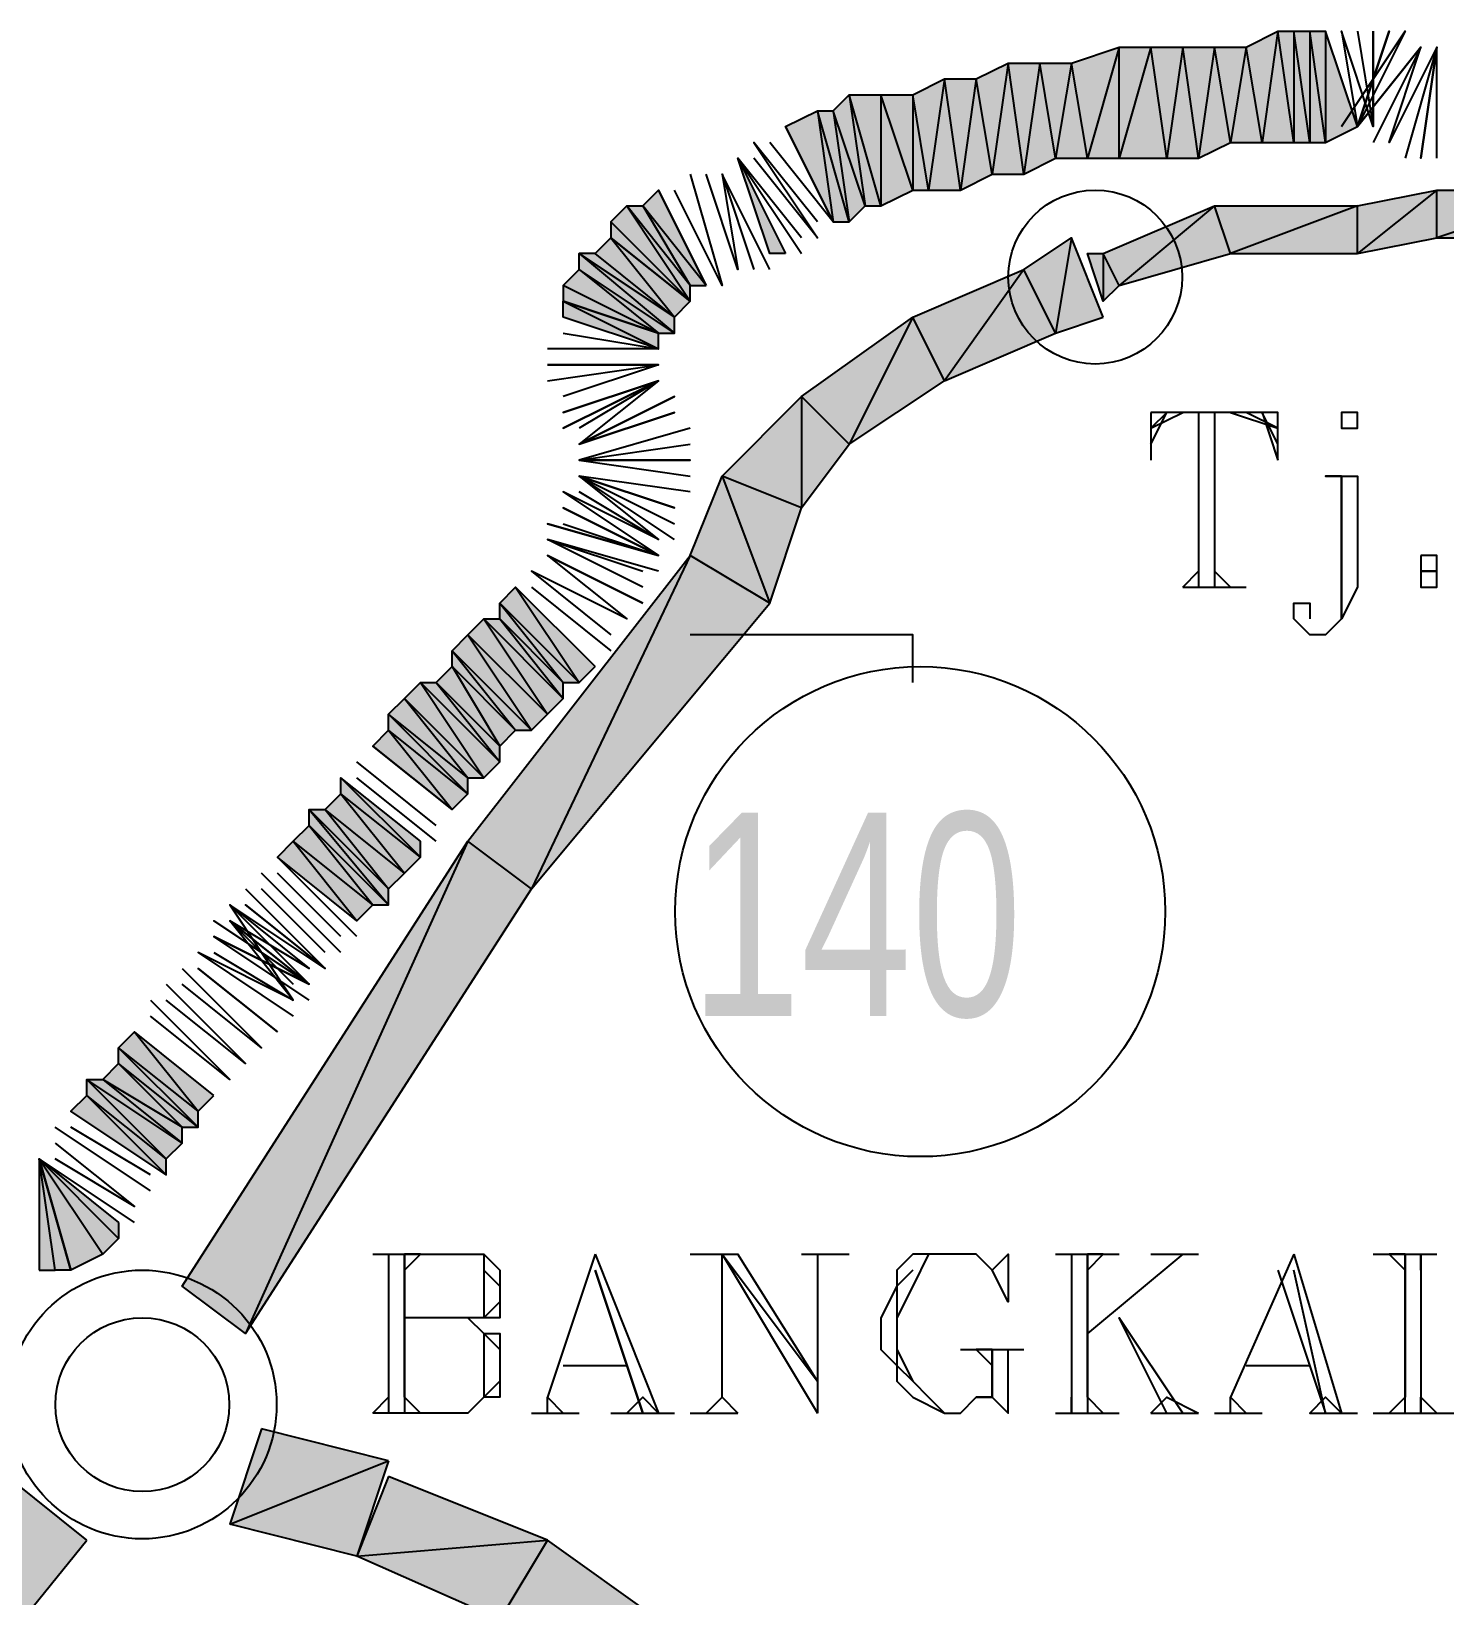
# Model space of a CAD drawing. Header units: millimetres. Extents: x 658 to 813, y 806 to 883.
# Drawn here: x 786.5979 to 786.8685, y 864.9454 to 865.2449 of the extents above; entities that cross this region are included whole.
import ezdxf

# ---------------------------------------------------------------- set-up
doc = ezdxf.new("R2010")
doc.units = ezdxf.units.MM
doc.header["$LTSCALE"] = 0.1
doc.linetypes.add('atContinuous2', pattern=[0])
for name, color, linetype in [('JL-ARTERI', 7, 'Continuous'), ('KLEKTOR2', 7, 'Continuous'), ('LINK SN', 7, 'Continuous'), ('pantai1', 7, 'Continuous'), ('RENC-JL-SN', 7, 'Continuous'), ('SYMBOL', 7, 'Continuous'), ('TEXT', 8, 'Continuous'), ('zat_Mask_solid', 7, 'Continuous')]:
    doc.layers.add(name, color=color, linetype=linetype)
doc.styles.add('Style2', font='arial.ttf', dxfattribs={"height": 0.2})

msp = doc.modelspace()

# ---------------------------------------------------------------- hatches: boundary and pattern name
at = {"layer": 'JL-ARTERI'}
h = msp.add_hatch(color=7, dxfattribs=at)
h.paths.add_polyline_path([(786.64197, 864.97734), (786.63589, 864.9591), (786.66629, 864.97126)])
h.paths.add_polyline_path([(786.63589, 864.9591), (786.66629, 864.97126), (786.66021, 864.95302)])
for points in [[(786.60853, 864.95606), (786.59333, 864.96822), (786.55685, 864.89222)], [(786.66629, 864.96822), (786.66021, 864.95302), (786.69669, 864.95606)], [(786.66021, 864.95302), (786.69669, 864.95606), (786.68757, 864.94086)], [(786.69669, 864.95606), (786.68757, 864.94086), (786.71797, 864.94086)]]:
    msp.add_hatch(color=7, dxfattribs=at).paths.add_polyline_path(points)
at = {"layer": 'KLEKTOR2'}
h = msp.add_hatch(color=7, dxfattribs=at)
h.paths.add_polyline_path([(786.86694, 865.20535), (786.86694, 865.21447), (786.85174, 865.20231)], flags=17)
h.paths.add_polyline_path([(786.86694, 865.21447), (786.85174, 865.20231), (786.85174, 865.21143)], flags=17)
h = msp.add_hatch(color=7, dxfattribs=at)
h.paths.add_polyline_path([(786.8943, 865.20535), (786.8943, 865.21447), (786.86694, 865.20535)], flags=17)
h.paths.add_polyline_path([(786.8943, 865.21447), (786.86694, 865.20535), (786.86694, 865.21447)], flags=17)
h = msp.add_hatch(color=7, dxfattribs=at)
h.paths.add_polyline_path([(786.85174, 865.20231), (786.85174, 865.21143), (786.82742, 865.20231)], flags=17)
h.paths.add_polyline_path([(786.85174, 865.21143), (786.82742, 865.20231), (786.82438, 865.21143)])
at = {"layer": 'pantai1'}
h = msp.add_hatch(color=7, dxfattribs=at)
h.paths.add_polyline_path([(786.83958, 865.24487), (786.83958, 865.22359), (786.83654, 865.24487)], flags=17)
h.paths.add_polyline_path([(786.83958, 865.22359), (786.83654, 865.24487), (786.8335, 865.22359)])
h = msp.add_hatch(color=7, dxfattribs=at)
h.paths.add_polyline_path([(786.84262, 865.24487), (786.84262, 865.22359), (786.83958, 865.24487)], flags=17)
h.paths.add_polyline_path([(786.84262, 865.22359), (786.83958, 865.24487), (786.83958, 865.22359)], flags=17)
h = msp.add_hatch(color=7, dxfattribs=at)
h.paths.add_polyline_path([(786.84566, 865.24487), (786.84566, 865.22359), (786.84262, 865.24487)], flags=17)
h.paths.add_polyline_path([(786.84566, 865.22359), (786.84262, 865.24487), (786.84262, 865.22359)], flags=17)
for points in [[(786.85174, 865.22663), (786.84566, 865.24487), (786.84566, 865.22359)], [(786.74229, 865.20231), (786.73925, 865.20231), (786.73317, 865.22055)], [(786.72709, 865.19623), (786.71493, 865.21143), (786.71797, 865.21447)], [(786.72709, 865.19623), (786.71493, 865.21143), (786.72405, 865.19623)], [(786.70885, 865.20535), (786.72101, 865.19015), (786.70581, 865.20231)], [(786.72405, 865.19319), (786.70885, 865.20535), (786.72101, 865.19015)], [(786.72101, 865.19015), (786.70581, 865.20231), (786.70277, 865.20231)], [(786.70581, 865.12326), (786.69061, 865.13846), (786.70277, 865.12022)], [(786.61765, 865.05334), (786.62981, 865.03814), (786.61461, 865.0503)], [(786.63285, 865.04118), (786.61765, 865.05334), (786.62981, 865.03814)]]:
    msp.add_hatch(color=7, dxfattribs=at).paths.add_polyline_path(points)
h = msp.add_hatch(color=7, dxfattribs=at)
h.paths.add_polyline_path([(786.80614, 865.22055), (786.80614, 865.24183), (786.80006, 865.22055)], flags=17)
h.paths.add_polyline_path([(786.80614, 865.24183), (786.80006, 865.22055), (786.79702, 865.23879)])
h = msp.add_hatch(color=7, dxfattribs=at)
h.paths.add_polyline_path([(786.81526, 865.22055), (786.81222, 865.24183), (786.80614, 865.22055)])
h.paths.add_polyline_path([(786.81222, 865.24183), (786.80614, 865.22055), (786.80614, 865.24183)], flags=17)
h = msp.add_hatch(color=7, dxfattribs=at)
h.paths.add_polyline_path([(786.7727, 865.23575), (786.76966, 865.21447), (786.76662, 865.23271)])
h.paths.add_polyline_path([(786.76966, 865.21447), (786.76662, 865.23271), (786.76662, 865.21447)], flags=17)
h = msp.add_hatch(color=7, dxfattribs=at)
h.paths.add_polyline_path([(786.76054, 865.23271), (786.76054, 865.21143), (786.75446, 865.23271)], flags=17)
h.paths.add_polyline_path([(786.76054, 865.21143), (786.75446, 865.23271), (786.7575, 865.21143)], flags=17)
h = msp.add_hatch(color=7, dxfattribs=at)
h.paths.add_polyline_path([(786.76662, 865.23271), (786.76662, 865.21447), (786.76054, 865.23271)], flags=17)
h.paths.add_polyline_path([(786.76662, 865.21447), (786.76054, 865.23271), (786.76054, 865.21143)])
h = msp.add_hatch(color=7, dxfattribs=at)
h.paths.add_polyline_path([(786.74838, 865.22967), (786.75142, 865.20839), (786.74229, 865.22663)])
h.paths.add_polyline_path([(786.75142, 865.20839), (786.74229, 865.22663)], flags=17)
h = msp.add_hatch(color=7, dxfattribs=at)
h.paths.add_polyline_path([(786.75142, 865.22967), (786.75446, 865.20839), (786.74838, 865.22967)], flags=17)
h.paths.add_polyline_path([(786.75446, 865.20839), (786.74838, 865.22967), (786.75142, 865.20839)], flags=17)
h = msp.add_hatch(color=7, dxfattribs=at)
h.paths.add_polyline_path([(786.71493, 865.21143), (786.72405, 865.19623), (786.71189, 865.21143)], flags=16)
h.paths.add_polyline_path([(786.72405, 865.19623), (786.71189, 865.21143), (786.72405, 865.19319)], flags=17)
h.paths.add_polyline_path([(786.71189, 865.21143), (786.72405, 865.19319), (786.70885, 865.20839)])
h.paths.add_polyline_path([(786.72405, 865.19319), (786.70885, 865.20839), (786.70885, 865.20535)], flags=17)
h = msp.add_hatch(color=7, dxfattribs=at)
h.paths.add_polyline_path([(786.72101, 865.19015), (786.70277, 865.20231), (786.72101, 865.18711)], flags=17)
h.paths.add_polyline_path([(786.70277, 865.20231), (786.72101, 865.18711), (786.70277, 865.19927)], flags=17)
h.paths.add_polyline_path([(786.72101, 865.18711), (786.70277, 865.19927), (786.71797, 865.18711)], flags=0)
h = msp.add_hatch(color=7, dxfattribs=at)
h.paths.add_polyline_path([(786.70277, 865.19927), (786.71797, 865.18711), (786.69973, 865.19623)])
h.paths.add_polyline_path([(786.71797, 865.18711), (786.69973, 865.19623), (786.69973, 865.19319)], flags=17)
h = msp.add_hatch(color=7, dxfattribs=at)
h.paths.add_polyline_path([(786.71797, 865.18711), (786.69973, 865.19319), (786.71797, 865.18407)], flags=17)
h.paths.add_polyline_path([(786.69973, 865.19319), (786.71797, 865.18407), (786.69973, 865.19015)], flags=17)
h = msp.add_hatch(color=7, dxfattribs=at)
h.paths.add_polyline_path([(786.69061, 865.13846), (786.70277, 865.12022), (786.68757, 865.13542)])
h.paths.add_polyline_path([(786.70277, 865.12022), (786.68757, 865.13542), (786.69973, 865.12022)], flags=17)
h.paths.add_polyline_path([(786.68757, 865.13542), (786.69973, 865.12022), (786.68757, 865.13238)], flags=16)
h = msp.add_hatch(color=7, dxfattribs=at)
h.paths.add_polyline_path([(786.69973, 865.12022), (786.68757, 865.13238), (786.69973, 865.11718)], flags=16)
h.paths.add_polyline_path([(786.68757, 865.13238), (786.69973, 865.11718), (786.68453, 865.13238)], flags=17)
h.paths.add_polyline_path([(786.69973, 865.11718), (786.68453, 865.13238), (786.69669, 865.11414)])
h = msp.add_hatch(color=7, dxfattribs=at)
h.paths.add_polyline_path([(786.68149, 865.12934), (786.69365, 865.1111), (786.67845, 865.1263)])
h.paths.add_polyline_path([(786.69365, 865.1111), (786.67845, 865.1263), (786.69061, 865.1111)], flags=17)
h.paths.add_polyline_path([(786.67845, 865.1263), (786.69061, 865.1111), (786.67845, 865.12326)], flags=16)
h = msp.add_hatch(color=7, dxfattribs=at)
h.paths.add_polyline_path([(786.67237, 865.12022), (786.68453, 865.10198), (786.66933, 865.11718)])
h.paths.add_polyline_path([(786.68453, 865.10198), (786.66933, 865.11718), (786.68149, 865.10198)], flags=17)
h = msp.add_hatch(color=7, dxfattribs=at)
h.paths.add_polyline_path([(786.68757, 865.10806), (786.67541, 865.12022), (786.68757, 865.10502)], flags=16)
h.paths.add_polyline_path([(786.67541, 865.12022), (786.68757, 865.10502), (786.67237, 865.12022)], flags=17)
h.paths.add_polyline_path([(786.68757, 865.10502), (786.67237, 865.12022), (786.68453, 865.10198)])
h = msp.add_hatch(color=7, dxfattribs=at)
h.paths.add_polyline_path([(786.68149, 865.10198), (786.66629, 865.11414), (786.68149, 865.09894)], flags=17)
h.paths.add_polyline_path([(786.66629, 865.11414), (786.68149, 865.09894), (786.66629, 865.1111)], flags=17)
h = msp.add_hatch(color=7, dxfattribs=at)
h.paths.add_polyline_path([(786.67237, 865.08982), (786.65717, 865.10198), (786.67237, 865.08678)], flags=17)
h.paths.add_polyline_path([(786.65717, 865.10198), (786.67237, 865.08678), (786.65717, 865.09894)], flags=17)
h = msp.add_hatch(color=7, dxfattribs=at)
h.paths.add_polyline_path([(786.65413, 865.0959), (786.66629, 865.0807), (786.65109, 865.0959)], flags=0)
h.paths.add_polyline_path([(786.66629, 865.0807), (786.65109, 865.0959), (786.66629, 865.07766)], flags=17)
h.paths.add_polyline_path([(786.65109, 865.0959), (786.66629, 865.07766), (786.65109, 865.09286)], flags=17)
h.paths.add_polyline_path([(786.66629, 865.07766), (786.65109, 865.09286), (786.66325, 865.07766)], flags=0)
h = msp.add_hatch(color=7, dxfattribs=at)
h.paths.add_polyline_path([(786.62981, 865.03814), (786.61461, 865.0503), (786.62981, 865.0351)], flags=17)
h.paths.add_polyline_path([(786.61461, 865.0503), (786.62981, 865.0351), (786.61461, 865.04726)], flags=17)
h.paths.add_polyline_path([(786.62981, 865.0351), (786.61461, 865.04726), (786.62677, 865.0351)], flags=0)
h = msp.add_hatch(color=7, dxfattribs=at)
h.paths.add_polyline_path([(786.62677, 865.0351), (786.61157, 865.04422), (786.62677, 865.03206)], flags=16)
h.paths.add_polyline_path([(786.61157, 865.04422), (786.62677, 865.03206), (786.60853, 865.04422)], flags=17)
h.paths.add_polyline_path([(786.62677, 865.03206), (786.60853, 865.04422), (786.62373, 865.02902)])
h.paths.add_polyline_path([(786.60853, 865.04422), (786.62373, 865.02902), (786.60853, 865.04118)], flags=17)
h = msp.add_hatch(color=7, dxfattribs=at)
h.paths.add_polyline_path([(786.62373, 865.02902), (786.60853, 865.04118), (786.62373, 865.02598)], flags=17)
h.paths.add_polyline_path([(786.60853, 865.04118), (786.62373, 865.02598), (786.60549, 865.03814)])
h = msp.add_hatch(color=7, dxfattribs=at)
h.paths.add_polyline_path([(786.61461, 865.01686), (786.61461, 865.01382), (786.59941, 865.02902)], flags=17)
h.paths.add_polyline_path([(786.61461, 865.01382), (786.59941, 865.02902), (786.61157, 865.01078)])
h = msp.add_hatch(color=7, dxfattribs=at)
h.paths.add_polyline_path([(786.60549, 865.00774), (786.60245, 865.00774), (786.59941, 865.02902)])
h.paths.add_polyline_path([(786.60245, 865.00774), (786.59941, 865.02902), (786.59941, 865.00774)], flags=17)
at = {"layer": 'RENC-JL-SN'}
for points in [[(786.79702, 865.20535), (786.79398, 865.18711), (786.7879, 865.19927)], [(786.8031, 865.19015), (786.79702, 865.20535), (786.79398, 865.18711)], [(786.7879, 865.19927), (786.7727, 865.17799), (786.76662, 865.19015)], [(786.79398, 865.18711), (786.7879, 865.19927), (786.7727, 865.17799)], [(786.76662, 865.19015), (786.75446, 865.16583), (786.74533, 865.17495)], [(786.7727, 865.17799), (786.76662, 865.19015), (786.75446, 865.16583)], [(786.74533, 865.17495), (786.74533, 865.15366), (786.73013, 865.15974)], [(786.75446, 865.16583), (786.74533, 865.17495), (786.74533, 865.15366)], [(786.73013, 865.15974), (786.73925, 865.13542), (786.72405, 865.14454)], [(786.74533, 865.15366), (786.73013, 865.15974), (786.73925, 865.13542)], [(786.72405, 865.14454), (786.69365, 865.0807), (786.68149, 865.08982)], [(786.73925, 865.13542), (786.72405, 865.14454), (786.69365, 865.0807)], [(786.68149, 865.08982), (786.63893, 864.99558), (786.62677, 865.0047)], [(786.69365, 865.0807), (786.68149, 865.08982), (786.63893, 864.99558)]]:
    msp.add_hatch(color=7, dxfattribs=at).paths.add_polyline_path(points)
at = {"layer": 'zat_Mask_solid'}
for points in [[(786.83654, 865.24487), (786.8335, 865.22359), (786.83046, 865.24183)], [(786.8183, 865.24183), (786.81526, 865.22055), (786.81222, 865.24183)], [(786.82134, 865.22055), (786.8183, 865.24183), (786.81526, 865.22055)], [(786.82438, 865.24183), (786.82134, 865.22055), (786.8183, 865.24183)], [(786.82742, 865.22359), (786.82438, 865.24183), (786.82134, 865.22055)], [(786.83046, 865.24183), (786.82742, 865.22359), (786.82438, 865.24183)], [(786.8335, 865.22359), (786.83046, 865.24183), (786.82742, 865.22359)], [(786.78486, 865.23879), (786.78182, 865.21751), (786.77878, 865.23575)], [(786.7879, 865.21751), (786.78486, 865.23879), (786.78182, 865.21751)], [(786.79094, 865.23879), (786.7879, 865.21751), (786.78486, 865.23879)], [(786.79398, 865.22055), (786.79094, 865.23879), (786.7879, 865.21751)], [(786.79702, 865.23879), (786.79398, 865.22055), (786.79094, 865.23879)], [(786.80006, 865.22055), (786.79702, 865.23879), (786.79398, 865.22055)], [(786.77574, 865.21447), (786.7727, 865.23575), (786.76966, 865.21447)], [(786.77878, 865.23575), (786.77574, 865.21447), (786.7727, 865.23575)], [(786.78182, 865.21751), (786.77878, 865.23575), (786.77574, 865.21447)], [(786.75446, 865.23271), (786.7575, 865.21143), (786.75142, 865.22967)], [(786.7575, 865.21143), (786.75142, 865.22967), (786.75446, 865.20839)], [(786.82438, 865.21143), (786.80614, 865.19623), (786.8031, 865.20231)], [(786.82742, 865.20231), (786.82438, 865.21143), (786.80614, 865.19623)], [(786.8031, 865.20231), (786.8031, 865.19319), (786.80006, 865.20231)], [(786.80614, 865.19623), (786.8031, 865.20231), (786.8031, 865.19319)], [(786.68453, 865.13238), (786.69669, 865.11414), (786.68149, 865.12934)], [(786.69669, 865.11414), (786.68149, 865.12934), (786.69365, 865.1111)], [(786.67845, 865.12326), (786.68757, 865.10806), (786.67541, 865.12022)], [(786.69061, 865.1111), (786.67845, 865.12326), (786.68757, 865.10806)], [(786.66933, 865.11718), (786.68149, 865.10198), (786.66629, 865.11414)], [(786.66629, 865.1111), (786.67845, 865.0959), (786.66325, 865.10806)], [(786.68149, 865.09894), (786.66629, 865.1111), (786.67845, 865.0959)], [(786.65717, 865.09894), (786.66933, 865.08374), (786.65413, 865.0959)], [(786.67237, 865.08678), (786.65717, 865.09894), (786.66933, 865.08374)], [(786.66933, 865.08374), (786.65413, 865.0959), (786.66629, 865.0807)], [(786.65109, 865.09286), (786.66325, 865.07766), (786.64805, 865.08982)], [(786.64805, 865.08982), (786.66021, 865.07462), (786.64501, 865.08678)], [(786.66325, 865.07766), (786.64805, 865.08982), (786.66021, 865.07462)], [(786.61461, 865.04726), (786.62677, 865.0351), (786.61157, 865.04422)], [(786.59941, 865.02902), (786.61157, 865.01078), (786.60549, 865.00774)]]:
    msp.add_hatch(color=7, dxfattribs=at).paths.add_polyline_path(points)

# ---------------------------------------------------------------- linework, layer by layer
at = {"layer": 'JL-ARTERI', "color": 7, "linetype": 'atContinuous2'}
for p, q in [((786.64197, 864.97734), (786.63589, 864.9591)), ((786.66629, 864.97126), (786.64197, 864.97734)), ((786.63589, 864.9591), (786.66629, 864.97126)), ((786.63589, 864.9591), (786.66629, 864.97126)), ((786.66629, 864.97126), (786.66021, 864.95302)), ((786.66021, 864.95302), (786.63589, 864.9591))]:
    msp.add_line(p, q, dxfattribs=at)
at = {"layer": 'JL-ARTERI', "color": 7}
for points in [[(786.60853, 864.95606), (786.59333, 864.96822), (786.55685, 864.89222), (786.60853, 864.95606)], [(786.66629, 864.96822), (786.66021, 864.95302), (786.69669, 864.95606), (786.66629, 864.96822)], [(786.66021, 864.95302), (786.69669, 864.95606), (786.68757, 864.94086), (786.66021, 864.95302)], [(786.69669, 864.95606), (786.68757, 864.94086), (786.71797, 864.94086), (786.69669, 864.95606)]]:
    msp.add_lwpolyline(points, dxfattribs=at)
at = {"layer": 'KLEKTOR2', "color": 7}
for points in [[(786.86694, 865.20535), (786.86694, 865.21447), (786.85174, 865.20231), (786.86694, 865.20535)], [(786.86694, 865.21447), (786.85174, 865.20231), (786.85174, 865.21143), (786.86694, 865.21447)], [(786.8943, 865.20535), (786.8943, 865.21447), (786.86694, 865.20535), (786.8943, 865.20535)], [(786.8943, 865.21447), (786.86694, 865.20535), (786.86694, 865.21447), (786.8943, 865.21447)], [(786.82438, 865.21143), (786.80614, 865.19623), (786.8031, 865.20231), (786.82438, 865.21143)], [(786.82742, 865.20231), (786.82438, 865.21143), (786.80614, 865.19623), (786.82742, 865.20231)], [(786.85174, 865.21143), (786.82742, 865.20231), (786.82438, 865.21143), (786.85174, 865.21143)], [(786.85174, 865.20231), (786.85174, 865.21143), (786.82742, 865.20231), (786.85174, 865.20231)], [(786.8031, 865.20231), (786.8031, 865.19319), (786.80006, 865.20231), (786.8031, 865.20231)], [(786.80614, 865.19623), (786.8031, 865.20231), (786.8031, 865.19319), (786.80614, 865.19623)]]:
    msp.add_lwpolyline(points, dxfattribs=at)
at = {"layer": 'LINK SN', "color": 7}
msp.add_lwpolyline([(786.76662, 865.12022), (786.76662, 865.12934), (786.72405, 865.12934)], dxfattribs=at)
at = {"layer": 'LINK SN', "color": 7, "linetype": 'atContinuous2'}
msp.add_circle((786.76806, 865.07636), 0.0469, dxfattribs=at)
at = {"layer": 'pantai1', "color": 7, "linetype": 'atContinuous2'}
for p, q in [((786.71797, 865.18711), (786.69973, 865.19319)), ((786.69973, 865.19319), (786.71797, 865.18407)), ((786.69973, 865.19319), (786.71797, 865.18407)), ((786.69973, 865.19015), (786.69973, 865.19319)), ((786.71797, 865.18407), (786.69973, 865.19015)), ((786.71797, 865.18407), (786.71797, 865.18711)), ((786.60245, 865.00774), (786.59941, 865.02902)), ((786.59941, 865.02902), (786.60549, 865.00774)), ((786.60245, 865.00774), (786.59941, 865.02902)), ((786.59941, 865.02902), (786.59941, 865.00774)), ((786.59941, 865.00774), (786.60245, 865.00774)), ((786.60549, 865.00774), (786.60245, 865.00774))]:
    msp.add_line(p, q, dxfattribs=at)
at = {"layer": 'pantai1', "color": 7}
for points in [[(786.83654, 865.24487), (786.8335, 865.22359), (786.83046, 865.24183), (786.83654, 865.24487)], [(786.83958, 865.22359), (786.83654, 865.24487), (786.8335, 865.22359), (786.83958, 865.22359)], [(786.83958, 865.24487), (786.83958, 865.22359), (786.83654, 865.24487), (786.83958, 865.24487)], [(786.84262, 865.24487), (786.84262, 865.22359), (786.83958, 865.24487), (786.84262, 865.24487)], [(786.84262, 865.22359), (786.83958, 865.24487), (786.83958, 865.22359), (786.84262, 865.22359)], [(786.84566, 865.24487), (786.84566, 865.22359), (786.84262, 865.24487), (786.84566, 865.24487)], [(786.84566, 865.22359), (786.84262, 865.24487), (786.84262, 865.22359), (786.84566, 865.22359)], [(786.85174, 865.22663), (786.84566, 865.24487), (786.84566, 865.22359), (786.85174, 865.22663)], [(786.8487, 865.22663), (786.86086, 865.24487), (786.8487, 865.22663)], [(786.85174, 865.24487), (786.85478, 865.22663), (786.8487, 865.24487), (786.85174, 865.22663)], [(786.86086, 865.24487), (786.85174, 865.22663), (786.85782, 865.24487), (786.85174, 865.22663)], [(786.85478, 865.24487), (786.85478, 865.22663), (786.85478, 865.24487)], [(786.80614, 865.24183), (786.80006, 865.22055), (786.79702, 865.23879), (786.80614, 865.24183)], [(786.80614, 865.22055), (786.80614, 865.24183), (786.80006, 865.22055), (786.80614, 865.22055)], [(786.81526, 865.22055), (786.81222, 865.24183), (786.80614, 865.22055), (786.81526, 865.22055)], [(786.81222, 865.24183), (786.80614, 865.22055), (786.80614, 865.24183), (786.81222, 865.24183)], [(786.8183, 865.24183), (786.81526, 865.22055), (786.81222, 865.24183), (786.8183, 865.24183)], [(786.82134, 865.22055), (786.8183, 865.24183), (786.81526, 865.22055), (786.82134, 865.22055)], [(786.82438, 865.24183), (786.82134, 865.22055), (786.8183, 865.24183), (786.82438, 865.24183)], [(786.82742, 865.22359), (786.82438, 865.24183), (786.82134, 865.22055), (786.82742, 865.22359)], [(786.83046, 865.24183), (786.82742, 865.22359), (786.82438, 865.24183), (786.83046, 865.24183)], [(786.8335, 865.22359), (786.83046, 865.24183), (786.82742, 865.22359), (786.8335, 865.22359)], [(786.8639, 865.24183), (786.85174, 865.22663), (786.8639, 865.24183), (786.85174, 865.22663)], [(786.86694, 865.24183), (786.85782, 865.22359), (786.8639, 865.24183), (786.85478, 865.22359)], [(786.86694, 865.22055), (786.86694, 865.24183), (786.8639, 865.22055), (786.86694, 865.24183), (786.86086, 865.22055)], [(786.78486, 865.23879), (786.78182, 865.21751), (786.77878, 865.23575), (786.78486, 865.23879)], [(786.7879, 865.21751), (786.78486, 865.23879), (786.78182, 865.21751), (786.7879, 865.21751)], [(786.79094, 865.23879), (786.7879, 865.21751), (786.78486, 865.23879), (786.79094, 865.23879)], [(786.79398, 865.22055), (786.79094, 865.23879), (786.7879, 865.21751), (786.79398, 865.22055)], [(786.79702, 865.23879), (786.79398, 865.22055), (786.79094, 865.23879), (786.79702, 865.23879)], [(786.80006, 865.22055), (786.79702, 865.23879), (786.79398, 865.22055), (786.80006, 865.22055)], [(786.7727, 865.23575), (786.76966, 865.21447), (786.76662, 865.23271), (786.7727, 865.23575)], [(786.77574, 865.21447), (786.7727, 865.23575), (786.76966, 865.21447), (786.77574, 865.21447)], [(786.77878, 865.23575), (786.77574, 865.21447), (786.7727, 865.23575), (786.77878, 865.23575)], [(786.78182, 865.21751), (786.77878, 865.23575), (786.77574, 865.21447), (786.78182, 865.21751)], [(786.75446, 865.23271), (786.7575, 865.21143), (786.75142, 865.22967), (786.75446, 865.23271)], [(786.76054, 865.23271), (786.76054, 865.21143), (786.75446, 865.23271), (786.76054, 865.23271)], [(786.76054, 865.21143), (786.75446, 865.23271), (786.7575, 865.21143), (786.76054, 865.21143)], [(786.76662, 865.23271), (786.76662, 865.21447), (786.76054, 865.23271), (786.76662, 865.23271)], [(786.76662, 865.21447), (786.76054, 865.23271), (786.76054, 865.21143), (786.76662, 865.21447)], [(786.76966, 865.21447), (786.76662, 865.23271), (786.76662, 865.21447), (786.76966, 865.21447)], [(786.74838, 865.22967), (786.75142, 865.20839), (786.74229, 865.22663), (786.74838, 865.22967)], [(786.75142, 865.22967), (786.75446, 865.20839), (786.74838, 865.22967), (786.75142, 865.22967)], [(786.75446, 865.20839), (786.74838, 865.22967), (786.75142, 865.20839), (786.75446, 865.20839)], [(786.7575, 865.21143), (786.75142, 865.22967), (786.75446, 865.20839), (786.7575, 865.21143)], [(786.75142, 865.20839), (786.74229, 865.22663), (786.74229, 865.22663), (786.75142, 865.20839)], [(786.74838, 865.20839), (786.73621, 865.22359), (786.74838, 865.20535), (786.73621, 865.22055)], [(786.75142, 865.20839), (786.73925, 865.22359)], [(786.74533, 865.20535), (786.73317, 865.22055), (786.74533, 865.20231)], [(786.74229, 865.20231), (786.73925, 865.20231), (786.73317, 865.22055), (786.74229, 865.20231)], [(786.72405, 865.21751), (786.73013, 865.19623), (786.72101, 865.21447)], [(786.73013, 865.21751), (786.73317, 865.19927), (786.72709, 865.21751)], [(786.73925, 865.19927), (786.73013, 865.21751), (786.73621, 865.19927)], [(786.72709, 865.19623), (786.71493, 865.21143), (786.71797, 865.21447), (786.72709, 865.19623)], [(786.72709, 865.19623), (786.71797, 865.21447)], [(786.71189, 865.21143), (786.72405, 865.19319), (786.70885, 865.20839), (786.71189, 865.21143)], [(786.71493, 865.21143), (786.72405, 865.19623), (786.71189, 865.21143), (786.71493, 865.21143)], [(786.72405, 865.19623), (786.71189, 865.21143), (786.72405, 865.19319), (786.72405, 865.19623)], [(786.72709, 865.19623), (786.71493, 865.21143), (786.72405, 865.19623), (786.72709, 865.19623)], [(786.72405, 865.19319), (786.70885, 865.20839), (786.70885, 865.20535), (786.72405, 865.19319)], [(786.70885, 865.20535), (786.72101, 865.19015), (786.70581, 865.20231), (786.70885, 865.20535)], [(786.72405, 865.19319), (786.70885, 865.20535), (786.72101, 865.19015), (786.72405, 865.19319)], [(786.72101, 865.19015), (786.70581, 865.20231), (786.70277, 865.20231), (786.72101, 865.19015)], [(786.72101, 865.19015), (786.70277, 865.20231), (786.72101, 865.18711), (786.72101, 865.19015)], [(786.70277, 865.20231), (786.72101, 865.18711), (786.70277, 865.19927), (786.70277, 865.20231)], [(786.70277, 865.19927), (786.71797, 865.18711), (786.69973, 865.19623), (786.70277, 865.19927)], [(786.72101, 865.18711), (786.70277, 865.19927), (786.71797, 865.18711), (786.72101, 865.18711)], [(786.71797, 865.18711), (786.69973, 865.19623), (786.69973, 865.19319), (786.71797, 865.18711)], [(786.69973, 865.18711), (786.71797, 865.18407), (786.69669, 865.18407)], [(786.69669, 865.18103), (786.71797, 865.18103), (786.69669, 865.18103)], [(786.69669, 865.17799), (786.71797, 865.18103), (786.69973, 865.17495)], [(786.71797, 865.17799), (786.69973, 865.17191), (786.71797, 865.17799), (786.69973, 865.16887), (786.71797, 865.17799), (786.70277, 865.16887)], [(786.71797, 865.17799), (786.70277, 865.16583), (786.72101, 865.17495), (786.70277, 865.16583), (786.72101, 865.17191), (786.70277, 865.16583)], [(786.72405, 865.16887), (786.70277, 865.16278), (786.72405, 865.16583)], [(786.70277, 865.16278), (786.72405, 865.16278), (786.70277, 865.16278), (786.72405, 865.15974)], [(786.72405, 865.1567), (786.70277, 865.15974), (786.72101, 865.15366), (786.70277, 865.15974), (786.72101, 865.15062)], [(786.72101, 865.14758), (786.70277, 865.15974), (786.71797, 865.14758), (786.70277, 865.1567)], [(786.71797, 865.14758), (786.69973, 865.1567), (786.71797, 865.14454), (786.69973, 865.15366), (786.71797, 865.14454), (786.69973, 865.15366)], [(786.69973, 865.15062), (786.71797, 865.14454), (786.69669, 865.15062), (786.71797, 865.14454)], [(786.71797, 865.1415), (786.69669, 865.14758), (786.71493, 865.1415)], [(786.71493, 865.13846), (786.69669, 865.14758)], [(786.69669, 865.14454), (786.71189, 865.13238), (786.69365, 865.1415), (786.70885, 865.12934)], [(786.71493, 865.13542), (786.69669, 865.14454), (786.71493, 865.13542)], [(786.69061, 865.13846), (786.70277, 865.12022), (786.68757, 865.13542), (786.69061, 865.13846)], [(786.69061, 865.13846), (786.70581, 865.12326)], [(786.70581, 865.12326), (786.69061, 865.13846), (786.70277, 865.12022), (786.70581, 865.12326)], [(786.69365, 865.13846), (786.70885, 865.1263)], [(786.70277, 865.12022), (786.68757, 865.13542), (786.69973, 865.12022), (786.70277, 865.12022)], [(786.68757, 865.13542), (786.69973, 865.12022), (786.68757, 865.13238), (786.68757, 865.13542)], [(786.68453, 865.13238), (786.69669, 865.11414), (786.68149, 865.12934), (786.68453, 865.13238)], [(786.68757, 865.13238), (786.69973, 865.11718), (786.68453, 865.13238), (786.68757, 865.13238)], [(786.69973, 865.11718), (786.68453, 865.13238), (786.69669, 865.11414), (786.69973, 865.11718)], [(786.69973, 865.12022), (786.68757, 865.13238), (786.69973, 865.11718), (786.69973, 865.12022)], [(786.68149, 865.12934), (786.69365, 865.1111), (786.67845, 865.1263), (786.68149, 865.12934)], [(786.69669, 865.11414), (786.68149, 865.12934), (786.69365, 865.1111), (786.69669, 865.11414)], [(786.69365, 865.1111), (786.67845, 865.1263), (786.69061, 865.1111), (786.69365, 865.1111)], [(786.67845, 865.1263), (786.69061, 865.1111), (786.67845, 865.12326), (786.67845, 865.1263)], [(786.67845, 865.12326), (786.68757, 865.10806), (786.67541, 865.12022), (786.67845, 865.12326)], [(786.69061, 865.1111), (786.67845, 865.12326), (786.68757, 865.10806), (786.69061, 865.1111)], [(786.67237, 865.12022), (786.68453, 865.10198), (786.66933, 865.11718), (786.67237, 865.12022)], [(786.67541, 865.12022), (786.68757, 865.10502), (786.67237, 865.12022), (786.67541, 865.12022)], [(786.68757, 865.10502), (786.67237, 865.12022), (786.68453, 865.10198), (786.68757, 865.10502)], [(786.68757, 865.10806), (786.67541, 865.12022), (786.68757, 865.10502), (786.68757, 865.10806)], [(786.66933, 865.11718), (786.68149, 865.10198), (786.66629, 865.11414), (786.66933, 865.11718)], [(786.68453, 865.10198), (786.66933, 865.11718), (786.68149, 865.10198), (786.68453, 865.10198)], [(786.68149, 865.10198), (786.66629, 865.11414), (786.68149, 865.09894), (786.68149, 865.10198)], [(786.66629, 865.11414), (786.68149, 865.09894), (786.66629, 865.1111), (786.66629, 865.11414)], [(786.66629, 865.1111), (786.67845, 865.0959), (786.66325, 865.10806), (786.66629, 865.1111)], [(786.68149, 865.09894), (786.66629, 865.1111), (786.67845, 865.0959), (786.68149, 865.09894)], [(786.66325, 865.10806), (786.67845, 865.0959)], [(786.67541, 865.09286), (786.66021, 865.10502)], [(786.67237, 865.08982), (786.65717, 865.10198), (786.67237, 865.08678), (786.67237, 865.08982)], [(786.65717, 865.10198), (786.67237, 865.08678), (786.65717, 865.09894), (786.65717, 865.10198)], [(786.67541, 865.08982), (786.66021, 865.10198)], [(786.65717, 865.09894), (786.66933, 865.08374), (786.65413, 865.0959), (786.65717, 865.09894)], [(786.67237, 865.08678), (786.65717, 865.09894), (786.66933, 865.08374), (786.67237, 865.08678)], [(786.65413, 865.0959), (786.66629, 865.0807), (786.65109, 865.0959), (786.65413, 865.0959)], [(786.66629, 865.0807), (786.65109, 865.0959), (786.66629, 865.07766), (786.66629, 865.0807)], [(786.65109, 865.0959), (786.66629, 865.07766), (786.65109, 865.09286), (786.65109, 865.0959)], [(786.66933, 865.08374), (786.65413, 865.0959), (786.66629, 865.0807), (786.66933, 865.08374)], [(786.65109, 865.09286), (786.66325, 865.07766), (786.64805, 865.08982), (786.65109, 865.09286)], [(786.66629, 865.07766), (786.65109, 865.09286), (786.66325, 865.07766), (786.66629, 865.07766)], [(786.64805, 865.08982), (786.66021, 865.07462), (786.64501, 865.08678), (786.64805, 865.08982)], [(786.66325, 865.07766), (786.64805, 865.08982), (786.66021, 865.07462), (786.66325, 865.07766)], [(786.66021, 865.07158), (786.64501, 865.08678)], [(786.65717, 865.06854), (786.64197, 865.08374)], [(786.65717, 865.07158), (786.64501, 865.08374)], [(786.63893, 865.0807), (786.65413, 865.0655), (786.63893, 865.07766), (786.65413, 865.0655), (786.63589, 865.07766), (786.65109, 865.0655), (786.63589, 865.07462), (786.65109, 865.06246), (786.63589, 865.07462)], [(786.65413, 865.06854), (786.64197, 865.0807)], [(786.65109, 865.06246), (786.63589, 865.07766), (786.64805, 865.05942), (786.63589, 865.07766)], [(786.63589, 865.07462), (786.65109, 865.06246), (786.63285, 865.07462), (786.65109, 865.06246), (786.63285, 865.07158), (786.65109, 865.06246)], [(786.64805, 865.05942), (786.63589, 865.07462), (786.64805, 865.06246)], [(786.65109, 865.05942), (786.63285, 865.07158)], [(786.63285, 865.06854), (786.64805, 865.05942), (786.62981, 865.06854), (786.64805, 865.05638)], [(786.62677, 865.0655), (786.64197, 865.0503), (786.62677, 865.06246)], [(786.64501, 865.05334), (786.62981, 865.0655), (786.64501, 865.05334)], [(786.62373, 865.06246), (786.63893, 865.04726), (786.62373, 865.05942)], [(786.62069, 865.05942), (786.63589, 865.04422), (786.62069, 865.05638)], [(786.61765, 865.05334), (786.62981, 865.03814), (786.61461, 865.0503), (786.61765, 865.05334)], [(786.63285, 865.04118), (786.61765, 865.05334)], [(786.63285, 865.04118), (786.61765, 865.05334), (786.62981, 865.03814), (786.63285, 865.04118)], [(786.62981, 865.03814), (786.61461, 865.0503), (786.62981, 865.0351), (786.62981, 865.03814)], [(786.61461, 865.0503), (786.62981, 865.0351), (786.61461, 865.04726), (786.61461, 865.0503)], [(786.61461, 865.04726), (786.62677, 865.0351), (786.61157, 865.04422), (786.61461, 865.04726)], [(786.62981, 865.0351), (786.61461, 865.04726), (786.62677, 865.0351), (786.62981, 865.0351)], [(786.61157, 865.04422), (786.62677, 865.03206), (786.60853, 865.04422), (786.61157, 865.04422)], [(786.62677, 865.03206), (786.60853, 865.04422), (786.62373, 865.02902), (786.62677, 865.03206)], [(786.60853, 865.04422), (786.62373, 865.02902), (786.60853, 865.04118), (786.60853, 865.04422)], [(786.62677, 865.0351), (786.61157, 865.04422), (786.62677, 865.03206), (786.62677, 865.0351)], [(786.60853, 865.04118), (786.62373, 865.02598), (786.60549, 865.03814), (786.60853, 865.04118)], [(786.62373, 865.02902), (786.60853, 865.04118), (786.62373, 865.02598), (786.62373, 865.02902)], [(786.62069, 865.02294), (786.60245, 865.0351)], [(786.62069, 865.02598), (786.60549, 865.0351)], [(786.60245, 865.03206), (786.61765, 865.0199), (786.60245, 865.02902)], [(786.61765, 865.01686), (786.59941, 865.02902)], [(786.61461, 865.01686), (786.61461, 865.01382), (786.59941, 865.02902), (786.61461, 865.01686)], [(786.61461, 865.01382), (786.59941, 865.02902), (786.61157, 865.01078), (786.61461, 865.01382)], [(786.59941, 865.02902), (786.61157, 865.01078), (786.60549, 865.00774), (786.59941, 865.02902)], [(786.59941, 865.02902), (786.59941, 865.00774)]]:
    msp.add_lwpolyline(points, dxfattribs=at)
at = {"layer": 'RENC-JL-SN', "color": 7}
for points in [[(786.79702, 865.20535), (786.79398, 865.18711), (786.7879, 865.19927), (786.79702, 865.20535)], [(786.8031, 865.19015), (786.79702, 865.20535), (786.79398, 865.18711), (786.8031, 865.19015)], [(786.7879, 865.19927), (786.7727, 865.17799), (786.76662, 865.19015), (786.7879, 865.19927)], [(786.79398, 865.18711), (786.7879, 865.19927), (786.7727, 865.17799), (786.79398, 865.18711)], [(786.76662, 865.19015), (786.75446, 865.16583), (786.74533, 865.17495), (786.76662, 865.19015)], [(786.7727, 865.17799), (786.76662, 865.19015), (786.75446, 865.16583), (786.7727, 865.17799)], [(786.74533, 865.17495), (786.74533, 865.15366), (786.73013, 865.15974), (786.74533, 865.17495)], [(786.75446, 865.16583), (786.74533, 865.17495), (786.74533, 865.15366), (786.75446, 865.16583)], [(786.73013, 865.15974), (786.73925, 865.13542), (786.72405, 865.14454), (786.73013, 865.15974)], [(786.74533, 865.15366), (786.73013, 865.15974), (786.73925, 865.13542), (786.74533, 865.15366)], [(786.72405, 865.14454), (786.69365, 865.0807), (786.68149, 865.08982), (786.72405, 865.14454)], [(786.73925, 865.13542), (786.72405, 865.14454), (786.69365, 865.0807), (786.73925, 865.13542)], [(786.68149, 865.08982), (786.63893, 864.99558), (786.62677, 865.0047), (786.68149, 865.08982)], [(786.69365, 865.0807), (786.68149, 865.08982), (786.63893, 864.99558), (786.69365, 865.0807)]]:
    msp.add_lwpolyline(points, dxfattribs=at)
at = {"layer": 'SYMBOL', "color": 7, "linetype": 'atContinuous2'}
for centre, radius in [((786.80155, 865.19782), 0.01664), ((786.61913, 864.98202), 0.02572), ((786.61915, 864.98198), 0.01664)]:
    msp.add_circle(centre, radius, dxfattribs=at)
at = {"layer": 'TEXT', "color": 7}
for points in [[(786.81222, 865.17191), (786.81222, 865.16278)], [(786.83654, 865.16278), (786.83654, 865.17191), (786.81222, 865.17191)], [(786.81222, 865.17191), (786.81222, 865.16278)], [(786.81222, 865.16583), (786.81526, 865.17191), (786.81222, 865.16887), (786.8183, 865.17191)], [(786.82134, 865.17191), (786.82134, 865.13846)], [(786.82438, 865.17191), (786.82438, 865.13846)], [(786.82742, 865.17191), (786.83654, 865.16887), (786.83046, 865.17191)], [(786.83654, 865.16583), (786.8335, 865.17191), (786.83654, 865.16278)], [(786.8487, 865.17191), (786.8487, 865.16887), (786.85174, 865.16887), (786.85174, 865.17191), (786.8487, 865.17191), (786.8487, 865.16887), (786.85174, 865.16887)], [(786.82438, 865.16887), (786.82438, 865.1415)], [(786.8487, 865.1567), (786.8487, 865.15974), (786.84566, 865.15974), (786.85174, 865.15974), (786.85174, 865.13846), (786.8487, 865.13238), (786.84566, 865.12934), (786.84262, 865.12934), (786.83958, 865.13238), (786.83958, 865.13542), (786.84262, 865.13542), (786.84262, 865.13238)], [(786.8487, 865.13238), (786.8487, 865.13846), (786.8487, 865.15974), (786.8487, 865.13542), (786.8487, 865.13238), (786.84566, 865.12934)], [(786.8639, 865.14454), (786.8639, 865.1415), (786.8639, 865.13846), (786.86694, 865.13846), (786.86694, 865.1415), (786.86694, 865.14454), (786.8639, 865.14454)], [(786.8183, 865.13846), (786.82134, 865.1415), (786.82134, 865.13846)], [(786.82438, 865.1415), (786.82742, 865.13846), (786.82438, 865.1415)], [(786.8639, 865.1415), (786.86694, 865.1415), (786.8639, 865.1415)], [(786.8183, 865.13846), (786.83046, 865.13846)], [(786.66325, 865.01078), (786.68149, 865.01078), (786.68453, 865.01078), (786.68757, 865.00774), (786.68757, 865.0047), (786.68757, 865.00166), (786.68757, 864.99862), (786.68453, 864.99862), (786.68149, 864.99862)], [(786.66325, 865.01078), (786.66629, 865.01078), (786.66629, 865.00774)], [(786.66629, 865.01078), (786.66629, 864.98038)], [(786.66933, 864.98342), (786.66933, 865.01078), (786.66933, 864.98038)], [(786.68149, 865.01078), (786.68453, 865.01078), (786.68453, 865.00774), (786.68453, 865.00166), (786.68453, 864.99862), (786.68149, 864.99862), (786.66933, 864.99862)], [(786.66933, 865.00774), (786.67237, 865.01078), (786.66933, 865.01078)], [(786.70581, 865.01078), (786.69669, 864.98342)], [(786.70581, 865.01078), (786.71797, 864.98038)], [(786.72405, 865.01078), (786.73317, 865.01078)], [(786.72709, 865.01078), (786.73013, 865.01078)], [(786.73013, 864.98342), (786.73013, 865.01078), (786.74838, 864.98038)], [(786.73013, 865.01078), (786.74838, 864.98646), (786.73317, 865.01078)], [(786.74533, 865.01078), (786.75446, 865.01078)], [(786.74838, 865.01078), (786.74838, 864.98038)], [(786.74838, 865.01078), (786.75142, 865.01078)], [(786.78182, 865.00774), (786.78486, 865.01078), (786.78486, 865.00166), (786.78182, 865.00774), (786.77878, 865.01078), (786.77574, 865.01078), (786.7727, 865.01078), (786.76662, 865.01078), (786.76358, 865.00774), (786.76358, 865.0047), (786.76054, 864.99862), (786.76054, 864.99254), (786.76358, 864.9895), (786.76358, 864.98646), (786.76662, 864.98342), (786.7727, 864.98038), (786.77574, 864.98038), (786.77878, 864.98342), (786.78182, 864.98342), (786.78486, 864.98038), (786.78486, 864.99254)], [(786.7727, 865.01078), (786.76966, 865.01078), (786.76662, 865.0047), (786.76358, 864.99862), (786.76358, 864.99254), (786.76662, 864.98646), (786.76966, 864.98342), (786.7727, 864.98038)], [(786.79398, 865.01078), (786.80614, 865.01078)], [(786.79702, 865.01078), (786.79702, 864.98038)], [(786.79702, 865.01078), (786.79702, 865.00774)], [(786.80006, 864.98342), (786.80006, 865.01078), (786.80006, 864.98038)], [(786.8183, 865.01078), (786.80006, 864.99558)], [(786.80006, 865.00774), (786.8031, 865.01078), (786.80006, 865.01078)], [(786.81222, 865.01078), (786.82134, 865.01078)], [(786.81526, 865.01078), (786.8183, 865.01078), (786.82134, 865.01078)], [(786.83958, 865.01078), (786.82742, 864.98342)], [(786.83958, 865.01078), (786.8487, 864.98038)], [(786.85478, 865.01078), (786.86694, 865.01078)], [(786.86086, 865.01078), (786.85782, 865.01078), (786.86086, 865.00774)], [(786.86086, 864.98038), (786.86086, 865.01078), (786.86086, 864.98342)], [(786.8639, 865.01078), (786.8639, 864.98038)], [(786.8639, 865.00774), (786.8639, 865.01078), (786.86694, 865.01078)], [(786.68453, 865.00774), (786.68757, 865.0047), (786.68757, 865.00166), (786.68453, 864.99862)], [(786.70581, 865.00774), (786.71493, 864.98038), (786.70581, 865.00774)], [(786.76662, 865.00774), (786.76358, 865.0047), (786.76358, 864.99862), (786.76358, 864.99254), (786.76358, 864.9895), (786.76662, 864.98646)], [(786.83654, 865.00774), (786.84566, 864.98038), (786.83958, 865.00774)], [(786.68149, 864.99862), (786.68453, 864.99558), (786.68757, 864.99558), (786.68757, 864.99254), (786.68757, 864.98646), (786.68757, 864.98342), (786.68453, 864.98342), (786.68149, 864.98038), (786.66325, 864.98038)], [(786.68149, 864.99862), (786.68453, 864.99558), (786.68453, 864.99254), (786.68453, 864.98646), (786.68453, 864.98342), (786.68149, 864.98038)], [(786.81526, 864.98038), (786.80614, 864.99862), (786.8183, 864.98038), (786.80614, 864.99862)], [(786.68453, 864.99558), (786.68757, 864.99254), (786.68757, 864.98646), (786.68453, 864.98342)], [(786.77574, 864.99254), (786.7879, 864.99254)], [(786.78182, 864.99254), (786.77878, 864.99254), (786.78182, 864.9895)], [(786.78182, 864.99254), (786.78182, 864.98342), (786.78182, 864.99254)], [(786.78486, 864.9895), (786.78486, 864.99254), (786.7879, 864.99254)], [(786.69973, 864.9895), (786.71189, 864.9895)], [(786.83046, 864.9895), (786.84262, 864.9895)], [(786.85478, 864.98038), (786.8791, 864.98038), (786.8791, 864.9895)], [(786.66325, 864.98038), (786.66629, 864.98342), (786.66629, 864.98038)], [(786.66933, 864.98342), (786.67237, 864.98038), (786.66933, 864.98342)], [(786.69669, 864.98038), (786.69669, 864.98342), (786.69973, 864.98038)], [(786.71493, 864.98342), (786.71189, 864.98038), (786.71493, 864.98342), (786.71797, 864.98038)], [(786.72709, 864.98038), (786.73013, 864.98342), (786.73317, 864.98038)], [(786.78182, 864.98342), (786.77878, 864.98342)], [(786.79702, 864.98342), (786.79702, 864.98038), (786.79702, 864.98342)], [(786.80006, 864.98342), (786.8031, 864.98038), (786.80006, 864.98342)], [(786.81222, 864.98038), (786.81526, 864.98342), (786.82134, 864.98038)], [(786.82742, 864.98038), (786.82742, 864.98342), (786.83046, 864.98038)], [(786.84566, 864.98342), (786.84262, 864.98038), (786.84566, 864.98342), (786.8487, 864.98038)], [(786.86086, 864.98342), (786.85782, 864.98038), (786.86086, 864.98342)], [(786.8639, 864.98038), (786.8639, 864.98342), (786.86694, 864.98038)], [(786.69365, 864.98038), (786.70277, 864.98038)], [(786.70885, 864.98038), (786.72101, 864.98038)], [(786.72405, 864.98038), (786.73317, 864.98038)], [(786.79398, 864.98038), (786.80614, 864.98038)], [(786.81222, 864.98038), (786.82134, 864.98038)], [(786.82438, 864.98038), (786.8335, 864.98038)], [(786.84262, 864.98038), (786.85174, 864.98038)]]:
    msp.add_lwpolyline(points, dxfattribs=at)

# ---------------------------------------------------------------- texts
at = {"layer": 'LINK SN', "color": 7, "style": 'Style2', "width": 0.7}
msp.add_text('140', height=0.038913, rotation=0.0006, dxfattribs=at).set_placement((786.72405, 865.05638))

doc.saveas('drawing.dxf')
